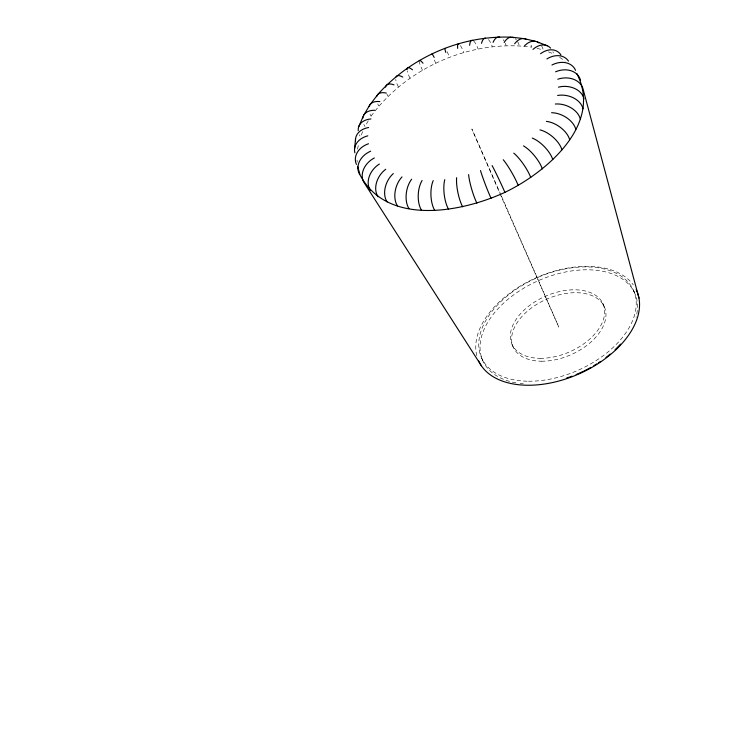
<?xml version="1.0" encoding="UTF-8"?>
<svg xmlns="http://www.w3.org/2000/svg" width="740" height="740" viewBox="0 0 740 740"><rect width="100%" height="100%" fill="white"/><g stroke="black" fill="none" stroke-linecap="round" stroke-linejoin="round"><path stroke-width="0.56" stroke-dasharray="3.7 2.78" d="M357.513 149.193L358.826 142.903M362.72 131.609L360.482 136.78A19.536 13.459 19.4 0 1 359.344 134.773M368.307 120.805L364.959 126.438A19.536 12.386 27.2 0 1 363.839 124.394M371.101 116.106C407.167 67.22 471.389 39.137 531.764 47.147A19.536 11.47 -80 0 0 530.007 43.013M536.99 48.396L543.262 49.904M548.433 51.893L553.603 53.881A19.536 13.699 -64.8 0 0 552.891 51.689M559.634 57.313L565.166 61.115M633.329 290.034L634.606 292.938M602.934 303.668L604.21 306.573M501.1 195.277L471.852 128.963L499.861 193.408M501.563 196.331L558.83 327.089L500.332 194.454M512.052 344.442L513.329 347.338M481.657 358.077L482.933 360.972M357.032 160.044L357.216 162.143M387.954 96.172A19.536 8.094 45.8 0 1 386.891 94.073M398.407 86.876A19.536 6.373 50.9 0 1 395.752 79.383M422.54 70.365A19.536 2.655 60.2 0 1 419.33 61.901M409.997 78.227A19.536 4.551 55.6 0 1 407.204 70.837M378.797 105.968A19.536 9.685 40.2 0 1 377.724 103.887M371.091 116.106A19.536 11.128 34.1 0 1 369.991 114.053M541.514 45.769A19.536 12.691 -72.9 0 1 543.271 49.895M515.188 38.656A19.536 10.073 -86.3 0 1 516.418 39.923M517.538 41.532A19.536 10.073 -86.3 0 1 519.304 45.658M503.237 39.738A19.536 8.519 88 0 1 504.291 41.348M505.235 43.281A19.536 8.519 88 0 1 506.058 45.473M488.474 39.581A19.536 6.827 82.8 0 1 492.257 46.592M473.609 41.024A19.536 5.032 78 0 1 478.114 48.988M460.4 45.556A19.536 3.154 73.4 0 1 463.841 52.633M447.08 51.68A19.536 1.221 69 0 1 449.68 57.461M435.832 63.409A19.536 0.722 64.6 0 1 434.019 59.292M476.838 355.69A86.441 52.623 -23.8 0 1 505.79 296.231L514.143 289.997A86.441 52.623 -23.8 0 1 633.32 284.946M515.909 382.858A83.121 50.598 -23.8 0 1 487.817 322.168A83.121 50.598 -23.8 0 1 583.638 269.841A83.121 50.598 -23.8 0 1 636.039 317.247M523.421 383.838A83.121 50.598 -23.8 0 1 520.137 383.496M541.421 361.213A49.802 30.322 -23.8 0 0 605.449 310.18A49.802 30.322 -23.8 0 0 529.452 309.468A49.802 30.322 -23.8 0 0 541.421 361.213M528.536 381.22A83.121 50.598 -23.8 0 0 635.392 296.065A83.121 50.598 -23.8 0 0 508.556 294.881A83.121 50.598 -23.8 0 0 528.536 381.22M540.145 358.317A49.802 30.322 -23.8 0 0 604.173 307.285A49.802 30.322 -23.8 0 0 528.175 306.573A49.802 30.322 -23.8 0 0 540.145 358.317"/><path stroke-width="1.11" d="M354.599 148.564L355.552 138.769M370.694 151.173A19.536 15.494 -22.3 0 0 360.167 175.195C387.446 226.496 461.769 212.26 504.902 192.363C546.018 172.596 603.313 124.459 576.774 73.501M358.687 126.79L363.072 116.68M363.812 115.052L369.732 105.108L377.15 95.34M378.02 94.248C411.061 57.147 461.27 35.279 510.998 37.176M512.441 37.268L524.447 38.693L535.52 41.348M537.259 41.902L547.369 45.797M364.515 183.289L481.352 365.717M357.577 166.343L359.853 174.085M638.962 298.072L583.166 89.429A19.536 15.346 -10.6 0 0 557.766 79.226M355.505 140.84A19.536 14.319 10.5 0 1 368.64 127.511M354.876 152.847A19.536 14.948 0.4 0 1 367.826 135.827M432.068 54.362A19.536 0.722 64.6 0 1 434.167 57.396M419.266 61.059A19.536 2.655 60.2 0 1 423.012 63.233M407.074 69.588A19.536 4.551 55.6 0 1 412.495 69.828M396.029 76.96A19.536 6.373 50.9 0 1 402.773 77.09M358.234 130.675A19.536 13.459 19.4 0 1 370.944 118.946M356.44 164.391A19.536 15.346 -10.6 0 1 368.511 143.754M364.496 183.298A19.536 15.411 -34 0 1 374.329 157.962M370.509 190.522A19.536 15.078 -45.3 0 1 379.37 164.021M378.094 196.757A19.536 14.504 -55.6 0 1 385.725 169.256M387.131 201.909A19.536 13.699 -64.8 0 1 393.31 173.576M397.473 205.887A19.536 12.691 -72.9 0 1 401.996 176.916M408.98 208.643A19.536 11.47 -80 0 1 411.634 179.228M385.54 87.117A19.536 8.094 45.8 0 1 394.004 84.878M376.605 96.681A19.536 9.685 40.2 0 1 386.326 93.101M369.066 106.588A19.536 11.128 34.1 0 1 379.861 101.602M362.693 118.465A19.536 12.386 27.2 0 1 374.708 110.269M434.685 210.308A19.536 8.519 88 0 1 433.205 180.615M448.486 209.189A19.536 6.827 82.8 0 1 444.777 179.681M462.63 206.793A19.536 5.032 78 0 1 456.645 177.674M421.449 210.123A19.536 10.073 -86.3 0 1 422.096 180.468M476.902 203.149A19.536 3.154 73.4 0 1 468.614 174.612M491.073 198.32A19.536 1.221 69 0 1 480.501 170.561M492.109 165.575A19.536 0.722 64.6 0 1 504.911 192.372M503.265 159.748A19.536 2.655 60.2 0 1 518.204 185.416M513.782 153.143A19.536 4.551 55.6 0 1 530.746 177.554M523.504 145.891A19.536 6.373 50.9 0 1 542.337 168.905M532.273 138.093A19.536 8.094 45.8 0 1 552.789 159.609M539.95 129.879A19.536 9.685 40.2 0 1 561.947 149.813M546.416 121.369A19.536 11.128 34.1 0 1 569.652 139.675M551.577 112.711A19.536 12.386 27.2 0 1 575.803 129.343M555.333 104.025A19.536 13.459 19.4 0 1 580.28 118.992M557.636 95.46A19.536 14.319 10.5 0 1 583.028 108.789M558.45 87.154A19.536 14.948 0.4 0 1 583.999 98.883M555.583 71.808A19.536 15.494 -22.3 0 1 580.586 80.586M551.948 65.018A19.536 15.411 -34 0 1 575.563 70.337M546.906 58.95A19.536 15.078 -45.3 0 1 568.505 61.152M540.552 53.724A19.536 14.504 -55.6 0 1 560.92 54.908M532.966 49.404A19.536 13.699 -64.8 0 1 550.597 48.109M524.29 46.065A19.536 12.691 -72.9 0 1 538.859 42.846M514.642 43.752A19.536 11.47 -80 0 1 526.029 39.211M504.18 42.513A19.536 10.073 -86.3 0 1 513.847 37.768M493.071 42.356A19.536 8.519 88 0 1 499.694 37.093M481.5 43.29A19.536 6.827 82.8 0 1 485.403 38.055M469.632 45.306A19.536 5.032 78 0 1 472.777 40.478M457.662 48.359A19.536 3.154 73.4 0 1 459.041 43.993M445.776 52.41A19.536 1.221 69 0 1 445.101 48.35M636.178 289.682A86.441 52.623 -23.8 0 1 580.086 373.404A86.441 52.623 -23.8 0 1 478.66 360.898M620.499 344.128A83.121 50.598 -23.8 0 1 615.06 349.733M610.25 354.044A83.121 50.598 -23.8 0 1 605.968 357.494M600.529 361.425A83.121 50.598 -23.8 0 1 598.651 362.683M596.736 363.923A83.121 50.598 -23.8 0 1 593.813 365.717M590.835 367.438A83.121 50.598 -23.8 0 1 584.702 370.675M583.768 371.138A83.121 50.598 -23.8 0 1 576.136 374.551M571.937 376.207A83.121 50.598 -23.8 0 1 566.489 378.112"/></g></svg>
